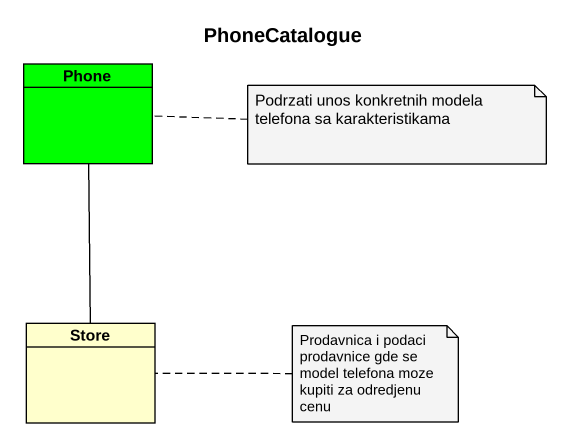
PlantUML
@startuml
title PhoneCatalogue
hide circle
hide empty members
class Phone #00FF00
class Store
Phone -- Store
note right of Phone : Podrzati unos konkretnih modela telefona sa karakteristikama
note right of Store : Prodavnica i podaci prodavnice gde se model telefona moze kupiti za odredjenu cenu
@enduml
